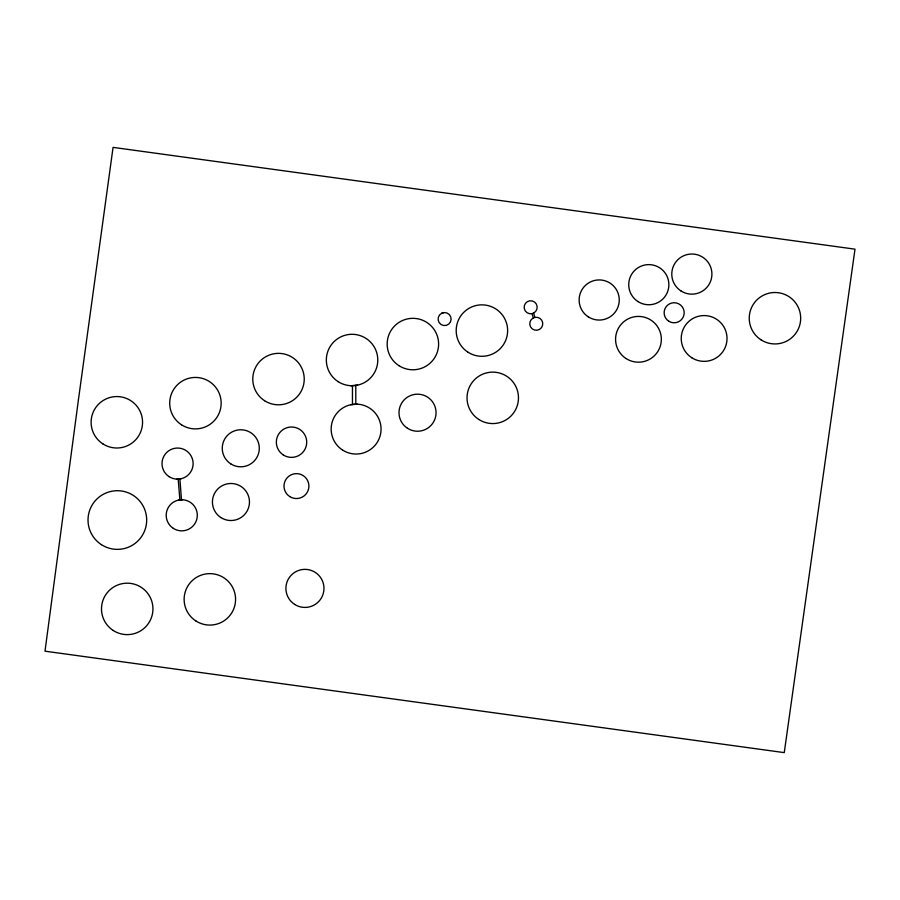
<?xml version="1.0" encoding="UTF-8"?>
<svg xmlns="http://www.w3.org/2000/svg" width="900" height="900" viewBox="0 0 900 900"><rect width="100%" height="100%" fill="white"/><g stroke="black" fill="none" stroke-linecap="round" stroke-linejoin="round"><path stroke-width="1.35" d="M441.641 313.29A6.503 6.503 0 0 1 451.114 319.399A6.503 6.503 0 0 1 441.09 324.54A6.503 6.503 0 0 1 441.641 313.29L443.25 312.716M532.035 313.639L533.632 313.065A6.503 6.503 0 0 0 534.656 302.13A6.503 6.503 0 0 0 524.317 305.82A6.503 6.503 0 0 0 532.035 313.639L533.295 317.97A6.503 6.503 0 0 0 532.271 328.894A6.503 6.503 0 0 0 542.61 325.204A6.503 6.503 0 0 0 534.892 317.396L533.632 313.065M533.295 317.97L534.892 317.396M350.786 385.706L357.48 385.166M350.854 404.696L357.345 404.168M176.794 479.149L180.844 478.822M178.481 500.085L182.531 499.759M178.189 479.036L179.888 499.973M179.888 478.89L181.474 499.849M355.793 385.301L355.793 404.303M352.463 385.571L352.463 404.572M78.446 399.623L45 651.184L784.26 752.625L855 249.165L113.062 147.375L78.446 399.623M761.006 339.829A25.718 25.718 0 0 0 800.651 319.511A25.718 25.718 0 0 0 763.222 295.335A25.718 25.718 0 0 0 761.006 339.829M478.8 419.456A25.718 25.718 0 0 0 518.445 399.127A25.718 25.718 0 0 0 481.016 374.963A25.718 25.718 0 0 0 478.8 419.456M467.955 352.181A25.718 25.718 0 0 0 507.6 331.853A25.718 25.718 0 0 0 470.171 307.688A25.718 25.718 0 0 0 467.955 352.181M398.936 365.659A25.718 25.718 0 0 0 438.581 345.33A25.718 25.718 0 0 0 401.152 321.165A25.718 25.718 0 0 0 398.936 365.659M338.108 381.623A25.718 25.718 0 0 0 377.752 361.305A25.718 25.718 0 0 0 340.324 337.129A25.718 25.718 0 0 0 338.108 381.623M264.555 400.691A25.718 25.718 0 0 0 304.2 380.363A25.718 25.718 0 0 0 266.782 356.186A25.718 25.718 0 0 0 264.555 400.691M181.485 424.777A25.718 25.718 0 0 0 221.13 404.449A25.718 25.718 0 0 0 183.701 380.272A25.718 25.718 0 0 0 181.485 424.777M102.881 443.891A25.718 25.718 0 0 0 142.526 423.562A25.718 25.718 0 0 0 105.097 399.397A25.718 25.718 0 0 0 102.881 443.891M101.441 544.669A29.317 29.317 0 0 0 146.644 521.494A29.317 29.317 0 0 0 103.972 493.942A29.317 29.317 0 0 0 101.441 544.669M113.265 630.506A25.718 25.718 0 0 0 152.91 610.178A25.718 25.718 0 0 0 115.481 586.012A25.718 25.718 0 0 0 113.265 630.506M195.896 620.966A25.718 25.718 0 0 0 235.541 600.637A25.718 25.718 0 0 0 198.112 576.472A25.718 25.718 0 0 0 195.896 620.966M294.615 604.384A19.035 19.035 0 0 0 323.955 589.342A19.035 19.035 0 0 0 296.257 571.455A19.035 19.035 0 0 0 294.615 604.384M680.962 290.936A20.059 20.059 0 0 0 711.889 275.085A20.059 20.059 0 0 0 682.695 256.23A20.059 20.059 0 0 0 680.962 290.936M637.92 301.534A20.059 20.059 0 0 0 668.846 285.683A20.059 20.059 0 0 0 639.653 266.827A20.059 20.059 0 0 0 637.92 301.534M588.308 316.845A20.059 20.059 0 0 0 619.234 300.994A20.059 20.059 0 0 0 590.04 282.139A20.059 20.059 0 0 0 588.308 316.845M691.706 357.694A22.894 22.894 0 0 0 726.998 339.604A22.894 22.894 0 0 0 693.686 318.094A22.894 22.894 0 0 0 691.706 357.694M626.04 358.537A22.894 22.894 0 0 0 661.32 340.447A22.894 22.894 0 0 0 628.009 318.938A22.894 22.894 0 0 0 626.04 358.537M342.574 450.056A24.953 24.953 0 0 0 381.026 430.335A24.953 24.953 0 0 0 344.723 406.89A24.953 24.953 0 0 0 342.574 450.056M407.475 428.265A18.518 18.518 0 0 0 436.027 413.629A18.518 18.518 0 0 0 409.072 396.225A18.518 18.518 0 0 0 407.475 428.265M230.737 463.838A18.518 18.518 0 0 0 259.279 449.201A18.518 18.518 0 0 0 232.335 431.798A18.518 18.518 0 0 0 230.737 463.838M220.905 517.567A18.518 18.518 0 0 0 249.446 502.931A18.518 18.518 0 0 0 222.502 485.527A18.518 18.518 0 0 0 220.905 517.567M173.317 528.368A15.559 15.559 0 0 0 197.291 516.071A15.559 15.559 0 0 0 174.656 501.457A15.559 15.559 0 0 0 173.317 528.368M169.132 476.674A15.559 15.559 0 0 0 193.106 464.389A15.559 15.559 0 0 0 170.471 449.764A15.559 15.559 0 0 0 169.132 476.674M283.286 454.95A15.188 15.188 0 0 0 306.697 442.946A15.188 15.188 0 0 0 284.591 428.681A15.188 15.188 0 0 0 283.286 454.95M289.699 496.553A12.454 12.454 0 0 0 308.891 486.709A12.454 12.454 0 0 0 290.767 475.009A12.454 12.454 0 0 0 289.699 496.553M668.722 321.188A10.035 10.035 0 0 0 684.18 313.256A10.035 10.035 0 0 0 669.589 303.829A10.035 10.035 0 0 0 668.722 321.188"/></g></svg>
